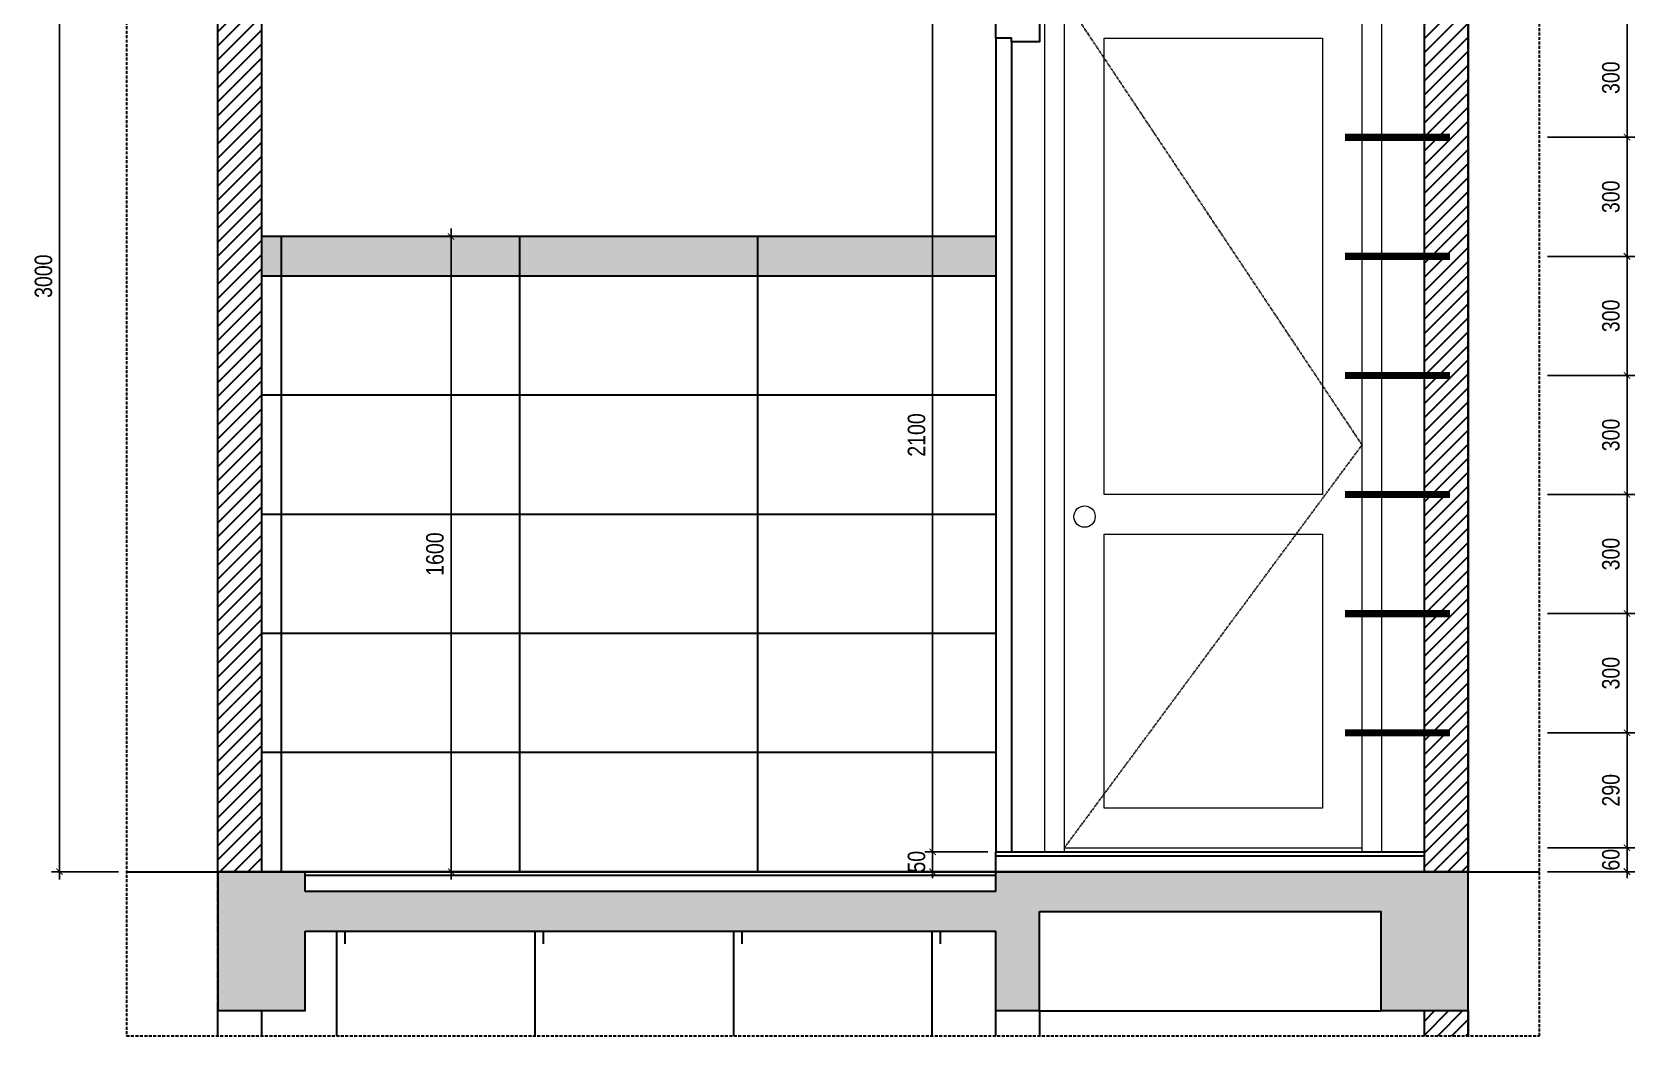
# Model space of a CAD drawing. Header units: millimetres. Extents: x -82962 to 19744, y -138000 to 4535.
# Drawn here: x -2058 to 1980, y -128801 to -126273 of the extents above; entities that cross this region are included whole.
import ezdxf

# ---------------------------------------------------------------- set-up
doc = ezdxf.new("R2010")
doc.units = ezdxf.units.MM
doc.header["$LTSCALE"] = 1000
doc.header["$MEASUREMENT"] = 0
doc.header["$PDMODE"] = 3
doc.linetypes.add('CENTER2', pattern=[1.125, 0.75, -0.125, 0.125, -0.125])
doc.linetypes.add('HIDDEN', pattern=[0.375, 0.25, -0.125])
doc.layers.get('0').update_dxf_attribs({"lineweight": 30})
doc.layers.get('DEFPOINTS').update_dxf_attribs({"color": 4, "lineweight": 30})
doc.layers.add('CCA - DOOR', color=34, linetype='Continuous', lineweight=20)
doc.layers.add('THAY', color=4, linetype='Continuous', lineweight=30)
doc.layers.add('net-vatlieu', color=250, linetype='Continuous')
doc.styles.add('dim', font='arial.ttf', dxfattribs={"width": 0.8})
doc.dimstyles.new('1-100-100', dxfattribs={"dimscale": 0, "dimtxt": 2.2, "dimasz": 0.8, "dimexe": 1, "dimexo": 1, "dimgap": 0.9, "dimtad": 1, "dimdec": 0, "dimzin": 0, "dimdsep": 46, "dimtxsty": 'dim', "dimblk1": 'ARCHTICK', "dimblk2": 'ARCHTICK', "dimsah": 1, "dimcen": 1, "dimdle": 1, "dimclrd": 256, "dimclre": 256, "dimclrt": 1, "dimadec": 0, "dimazin": 0, "dimtfac": 0.0001, "dimtdec": 0, "dimtix": 1, "dimtmove": 2, "dimatfit": 3, "dimldrblk": 'DOT', "dimfxl": 100, "dimtolj": 1, "dimtzin": 0, "dimarcsym": 0})

# ---------------------------------------------------------------- blocks, each defined once
blk = doc.blocks.new('DTP')
at = {"layer": 'CCA - DOOR', "ltscale": 0.2}
blk.add_line((-154206.6, -128371.1), (-153456.6, -128371.1), dxfattribs=at)
for points in [[(-153406.6, -126181.1), (-154256.6, -126181.1), (-154256.6, -128381.1), (-153406.6, -128381.1)], [(-153456.6, -126231.1), (-154206.6, -126231.1), (-154206.6, -128381.1), (-153456.6, -128381.1)], [(-154106.6, -126331.1), (-153556.6, -126331.1), (-153556.6, -127481.1), (-154106.6, -127481.1)], [(-154106.6, -127581.1), (-153556.6, -127581.1), (-153556.6, -128271.1), (-154106.6, -128271.1)]]:
    blk.add_lwpolyline(points, close=True, dxfattribs=at)
blk.add_circle((-154155.7, -127536.5), 26.9, dxfattribs=at)
at = {"layer": 'net-vatlieu', "linetype": 'HIDDEN', "ltscale": 0.01}
blk.add_lwpolyline([(-154206.6, -126231.1), (-153456.6, -127356.1), (-154206.6, -128371.1)], dxfattribs=at)
blk = doc.blocks.new('_ARCHTICK')
at = {"color": 0, "linetype": 'ByBlock', "const_width": 0.15}
blk.add_lwpolyline([(-0.5, -0.5), (0.5, 0.5)], dxfattribs=at)
blk = doc.blocks.new('*D1150')
at = {"layer": 'DEFPOINTS', "color": 0, "ltscale": 0.2, "transparency": 16777216}
for p in [(210.6, -128337.7), (369.6, -128337.7), (369.6, -128387.7)]:
    blk.add_point(p, dxfattribs=at)
at = {"layer": 'THAY', "lineweight": -2, "ltscale": 0.2, "transparency": 16777216}
for p, q in [((210.6, -128337.7), (210.6, -128321.7)), ((349.6, -128337.7), (190.6, -128337.7)), ((210.6, -128387.7), (210.6, -128337.7)), ((349.6, -128387.7), (190.6, -128387.7)), ((210.6, -128387.7), (210.6, -128403.7))]:
    blk.add_line(p, q, dxfattribs=at)
at = {"layer": 'THAY', "lineweight": -2, "ltscale": 0.2, "transparency": 16777216, "xscale": 16.00000000000009, "yscale": 16.00000000000009, "zscale": 16.00000000000009}
for p, rotation in [((210.6, -128337.7), 270), ((210.6, -128387.7), 90)]:
    blk.add_blockref('_ARCHTICK', p, dxfattribs=dict(at, rotation=rotation))
at = {"layer": 'THAY', "color": 1, "ltscale": 0.2, "transparency": 16777216, "insert": (170.1, -128362.7), "char_height": 44, "attachment_point": 5, "rotation": 90, "style": 'dim'}
blk.add_mtext('\\A1;50', dxfattribs=at)
blk = doc.blocks.new('_DOT')
at = {"color": 0, "linetype": 'ByBlock', "ltscale": 10}
blk.add_line((-0.5, 0), (-1, 0), dxfattribs=at)
at = {"color": 0, "linetype": 'ByBlock', "ltscale": 10, "const_width": 0.5}
blk.add_lwpolyline([(-0.25, 0, 1), (0.25, 0, 1)], format="xyb", close=True, dxfattribs=at)
blk = doc.blocks.new('*D1151')
at = {"layer": 'DEFPOINTS', "color": 0, "ltscale": 0.2, "transparency": 16777216}
for p in [(210.6, -126237.7), (369.6, -126237.7), (369.6, -128337.7)]:
    blk.add_point(p, dxfattribs=at)
at = {"layer": 'THAY', "lineweight": -2, "ltscale": 0.2, "transparency": 16777216}
for p, q in [((210.6, -128357.7), (210.6, -126217.7)), ((349.6, -126237.7), (190.6, -126237.7)), ((349.6, -128337.7), (190.6, -128337.7))]:
    blk.add_line(p, q, dxfattribs=at)
at = {"layer": 'THAY', "lineweight": -2, "ltscale": 0.2, "transparency": 16777216, "xscale": 16.00000000000009, "yscale": 16.00000000000009, "zscale": 16.00000000000009}
for p, rotation in [((210.6, -126237.7), 90), ((210.6, -128337.7), 270)]:
    blk.add_blockref('_ARCHTICK', p, dxfattribs=dict(at, rotation=rotation))
at = {"layer": 'THAY', "color": 1, "ltscale": 0.2, "transparency": 16777216, "insert": (170.1, -127287.7), "char_height": 44, "attachment_point": 5, "rotation": 90, "style": 'dim'}
blk.add_mtext('\\A1;2100', dxfattribs=at)
blk = doc.blocks.new('*D1158')
at = {"layer": 'DEFPOINTS', "color": 0, "ltscale": 0.2, "transparency": 16777216}
for p in [(1739.8, -126237.7), (1739.8, -126537.7), (1959.9, -126537.7)]:
    blk.add_point(p, dxfattribs=at)
at = {"layer": 'THAY', "lineweight": -2, "ltscale": 0.2, "transparency": 16777216}
for p, q in [((1959.9, -126217.7), (1959.9, -126557.7)), ((1759.8, -126237.7), (1979.9, -126237.7)), ((1759.8, -126537.7), (1979.9, -126537.7))]:
    blk.add_line(p, q, dxfattribs=at)
at = {"layer": 'THAY', "lineweight": -2, "ltscale": 0.2, "transparency": 16777216, "xscale": 16.00000000000009, "yscale": 16.00000000000009, "zscale": 16.00000000000009}
for p, rotation in [((1959.9, -126237.7), 90), ((1959.9, -126537.7), 270)]:
    blk.add_blockref('_ARCHTICK', p, dxfattribs=dict(at, rotation=rotation))
at = {"layer": 'THAY', "color": 1, "ltscale": 0.2, "transparency": 16777216, "insert": (1919.4, -126387.7), "char_height": 44, "attachment_point": 5, "rotation": 90, "style": 'dim'}
blk.add_mtext('\\A1;300', dxfattribs=at)
blk = doc.blocks.new('*D1159')
at = {"layer": 'DEFPOINTS', "color": 0, "ltscale": 0.2, "transparency": 16777216}
for p in [(1739.8, -126537.7), (1739.8, -126837.7), (1959.9, -126837.7)]:
    blk.add_point(p, dxfattribs=at)
at = {"layer": 'THAY', "lineweight": -2, "ltscale": 0.2, "transparency": 16777216}
for p, q in [((1759.8, -126537.7), (1979.9, -126537.7)), ((1959.9, -126517.7), (1959.9, -126857.7)), ((1759.8, -126837.7), (1979.9, -126837.7))]:
    blk.add_line(p, q, dxfattribs=at)
at = {"layer": 'THAY', "lineweight": -2, "ltscale": 0.2, "transparency": 16777216, "xscale": 16.00000000000009, "yscale": 16.00000000000009, "zscale": 16.00000000000009}
for p, rotation in [((1959.9, -126537.7), 90), ((1959.9, -126837.7), 270)]:
    blk.add_blockref('_ARCHTICK', p, dxfattribs=dict(at, rotation=rotation))
at = {"layer": 'THAY', "color": 1, "ltscale": 0.2, "transparency": 16777216, "insert": (1919.4, -126687.7), "char_height": 44, "attachment_point": 5, "rotation": 90, "style": 'dim'}
blk.add_mtext('\\A1;300', dxfattribs=at)
blk = doc.blocks.new('*D1160')
at = {"layer": 'DEFPOINTS', "color": 0, "ltscale": 0.2, "transparency": 16777216}
for p in [(1739.8, -126837.7), (1739.8, -127137.7), (1959.9, -127137.7)]:
    blk.add_point(p, dxfattribs=at)
at = {"layer": 'THAY', "lineweight": -2, "ltscale": 0.2, "transparency": 16777216}
for p, q in [((1759.8, -126837.7), (1979.9, -126837.7)), ((1959.9, -126817.7), (1959.9, -127157.7)), ((1759.8, -127137.7), (1979.9, -127137.7))]:
    blk.add_line(p, q, dxfattribs=at)
at = {"layer": 'THAY', "lineweight": -2, "ltscale": 0.2, "transparency": 16777216, "xscale": 16.00000000000009, "yscale": 16.00000000000009, "zscale": 16.00000000000009}
for p, rotation in [((1959.9, -126837.7), 90), ((1959.9, -127137.7), 270)]:
    blk.add_blockref('_ARCHTICK', p, dxfattribs=dict(at, rotation=rotation))
at = {"layer": 'THAY', "color": 1, "ltscale": 0.2, "transparency": 16777216, "insert": (1919.4, -126987.7), "char_height": 44, "attachment_point": 5, "rotation": 90, "style": 'dim'}
blk.add_mtext('\\A1;300', dxfattribs=at)
blk = doc.blocks.new('*D1161')
at = {"layer": 'DEFPOINTS', "color": 0, "ltscale": 0.2, "transparency": 16777216}
for p in [(1739.8, -127137.7), (1739.8, -127437.7), (1959.9, -127437.7)]:
    blk.add_point(p, dxfattribs=at)
at = {"layer": 'THAY', "lineweight": -2, "ltscale": 0.2, "transparency": 16777216}
for p, q in [((1959.9, -127117.7), (1959.9, -127457.7)), ((1759.8, -127137.7), (1979.9, -127137.7)), ((1759.8, -127437.7), (1979.9, -127437.7))]:
    blk.add_line(p, q, dxfattribs=at)
at = {"layer": 'THAY', "lineweight": -2, "ltscale": 0.2, "transparency": 16777216, "xscale": 16.00000000000009, "yscale": 16.00000000000009, "zscale": 16.00000000000009}
for p, rotation in [((1959.9, -127137.7), 90), ((1959.9, -127437.7), 270)]:
    blk.add_blockref('_ARCHTICK', p, dxfattribs=dict(at, rotation=rotation))
at = {"layer": 'THAY', "color": 1, "ltscale": 0.2, "transparency": 16777216, "insert": (1919.4, -127287.7), "char_height": 44, "attachment_point": 5, "rotation": 90, "style": 'dim'}
blk.add_mtext('\\A1;300', dxfattribs=at)
blk = doc.blocks.new('*D1162')
at = {"layer": 'DEFPOINTS', "color": 0, "ltscale": 0.2, "transparency": 16777216}
for p in [(1739.8, -127437.7), (1739.8, -127737.7), (1959.9, -127737.7)]:
    blk.add_point(p, dxfattribs=at)
at = {"layer": 'THAY', "lineweight": -2, "ltscale": 0.2, "transparency": 16777216}
for p, q in [((1759.8, -127437.7), (1979.9, -127437.7)), ((1959.9, -127417.7), (1959.9, -127757.7)), ((1759.8, -127737.7), (1979.9, -127737.7))]:
    blk.add_line(p, q, dxfattribs=at)
at = {"layer": 'THAY', "lineweight": -2, "ltscale": 0.2, "transparency": 16777216, "xscale": 16.00000000000009, "yscale": 16.00000000000009, "zscale": 16.00000000000009}
for p, rotation in [((1959.9, -127437.7), 90), ((1959.9, -127737.7), 270)]:
    blk.add_blockref('_ARCHTICK', p, dxfattribs=dict(at, rotation=rotation))
at = {"layer": 'THAY', "color": 1, "ltscale": 0.2, "transparency": 16777216, "insert": (1919.4, -127587.7), "char_height": 44, "attachment_point": 5, "rotation": 90, "style": 'dim'}
blk.add_mtext('\\A1;300', dxfattribs=at)
blk = doc.blocks.new('*D1163')
at = {"layer": 'DEFPOINTS', "color": 0, "ltscale": 0.2, "transparency": 16777216}
for p in [(1739.8, -127737.7), (1739.8, -128037.7), (1959.9, -128037.7)]:
    blk.add_point(p, dxfattribs=at)
at = {"layer": 'THAY', "lineweight": -2, "ltscale": 0.2, "transparency": 16777216}
for p, q in [((1959.9, -127717.7), (1959.9, -128057.7)), ((1759.8, -127737.7), (1979.9, -127737.7)), ((1759.8, -128037.7), (1979.9, -128037.7))]:
    blk.add_line(p, q, dxfattribs=at)
at = {"layer": 'THAY', "lineweight": -2, "ltscale": 0.2, "transparency": 16777216, "xscale": 16.00000000000009, "yscale": 16.00000000000009, "zscale": 16.00000000000009}
for p, rotation in [((1959.9, -127737.7), 90), ((1959.9, -128037.7), 270)]:
    blk.add_blockref('_ARCHTICK', p, dxfattribs=dict(at, rotation=rotation))
at = {"layer": 'THAY', "color": 1, "ltscale": 0.2, "transparency": 16777216, "insert": (1919.4, -127887.7), "char_height": 44, "attachment_point": 5, "rotation": 90, "style": 'dim'}
blk.add_mtext('\\A1;300', dxfattribs=at)
blk = doc.blocks.new('*D1164')
at = {"layer": 'DEFPOINTS', "color": 0, "ltscale": 0.2, "transparency": 16777216}
for p in [(1739.8, -128037.7), (1739.8, -128327.7), (1959.9, -128327.7)]:
    blk.add_point(p, dxfattribs=at)
at = {"layer": 'THAY', "lineweight": -2, "ltscale": 0.2, "transparency": 16777216}
for p, q in [((1759.8, -128037.7), (1979.9, -128037.7)), ((1959.9, -128017.7), (1959.9, -128347.7)), ((1759.8, -128327.7), (1979.9, -128327.7))]:
    blk.add_line(p, q, dxfattribs=at)
at = {"layer": 'THAY', "lineweight": -2, "ltscale": 0.2, "transparency": 16777216, "xscale": 16.00000000000009, "yscale": 16.00000000000009, "zscale": 16.00000000000009}
for p, rotation in [((1959.9, -128037.7), 90), ((1959.9, -128327.7), 270)]:
    blk.add_blockref('_ARCHTICK', p, dxfattribs=dict(at, rotation=rotation))
at = {"layer": 'THAY', "color": 1, "ltscale": 0.2, "transparency": 16777216, "insert": (1919.4, -128182.7), "char_height": 44, "attachment_point": 5, "rotation": 90, "style": 'dim'}
blk.add_mtext('\\A1;290', dxfattribs=at)
blk = doc.blocks.new('*D1165')
at = {"layer": 'DEFPOINTS', "color": 0, "ltscale": 0.2, "transparency": 16777216}
for p in [(1739.8, -128327.7), (1739.8, -128387.7), (1959.9, -128387.7)]:
    blk.add_point(p, dxfattribs=at)
at = {"layer": 'THAY', "lineweight": -2, "ltscale": 0.2, "transparency": 16777216}
for p, q in [((1759.8, -128327.7), (1979.9, -128327.7)), ((1959.9, -128327.7), (1959.9, -128311.7)), ((1959.9, -128327.7), (1959.9, -128387.7)), ((1759.8, -128387.7), (1979.9, -128387.7)), ((1959.9, -128387.7), (1959.9, -128403.7))]:
    blk.add_line(p, q, dxfattribs=at)
at = {"layer": 'THAY', "lineweight": -2, "ltscale": 0.2, "transparency": 16777216, "xscale": 16.00000000000009, "yscale": 16.00000000000009, "zscale": 16.00000000000009}
for p, rotation in [((1959.9, -128327.7), 270), ((1959.9, -128387.7), 90)]:
    blk.add_blockref('_ARCHTICK', p, dxfattribs=dict(at, rotation=rotation))
at = {"layer": 'THAY', "color": 1, "ltscale": 0.2, "transparency": 16777216, "insert": (1919.4, -128357.7), "char_height": 44, "attachment_point": 5, "rotation": 90, "style": 'dim'}
blk.add_mtext('\\A1;60', dxfattribs=at)
blk = doc.blocks.new('*D1167')
at = {"layer": 'DEFPOINTS', "color": 0, "ltscale": 0.2, "transparency": 16777216}
for p in [(-1820.4, -125387.7), (-1988.9, -128387.7), (-1820.4, -128387.7)]:
    blk.add_point(p, dxfattribs=at)
at = {"layer": 'THAY', "lineweight": -2, "ltscale": 0.2, "transparency": 16777216}
for p, q in [((-1988.9, -125367.7), (-1988.9, -128407.7)), ((-1840.4, -125387.7), (-2008.9, -125387.7)), ((-1840.4, -128387.7), (-2008.9, -128387.7))]:
    blk.add_line(p, q, dxfattribs=at)
at = {"layer": 'THAY', "lineweight": -2, "ltscale": 0.2, "transparency": 16777216, "xscale": 16.00000000000009, "yscale": 16.00000000000009, "zscale": 16.00000000000009}
for p, rotation in [((-1988.9, -125387.7), 90), ((-1988.9, -128387.7), 270)]:
    blk.add_blockref('_ARCHTICK', p, dxfattribs=dict(at, rotation=rotation))
at = {"layer": 'THAY', "color": 1, "ltscale": 0.2, "transparency": 16777216, "insert": (-2029.4, -126887.7), "char_height": 44, "attachment_point": 5, "rotation": 90, "style": 'dim'}
blk.add_mtext('\\A1;3000', dxfattribs=at)
blk = doc.blocks.new('*D1168')
at = {"layer": 'DEFPOINTS', "color": 0, "ltscale": 0.2, "transparency": 16777216}
for p in [(-1177.4, -126787.7), (-1002.7, -126787.7), (-1177.4, -128387.7)]:
    blk.add_point(p, dxfattribs=at)
at = {"layer": 'THAY', "lineweight": -2, "ltscale": 0.2, "transparency": 16777216}
for p, q in [((-1157.4, -126787.7), (-982.7, -126787.7)), ((-1002.7, -128407.7), (-1002.7, -126767.7)), ((-1157.4, -128387.7), (-982.7, -128387.7))]:
    blk.add_line(p, q, dxfattribs=at)
at = {"layer": 'THAY', "lineweight": -2, "ltscale": 0.2, "transparency": 16777216, "xscale": 16.00000000000009, "yscale": 16.00000000000009, "zscale": 16.00000000000009}
for p, rotation in [((-1002.7, -126787.7), 90), ((-1002.7, -128387.7), 270)]:
    blk.add_blockref('_ARCHTICK', p, dxfattribs=dict(at, rotation=rotation))
at = {"layer": 'THAY', "color": 1, "ltscale": 0.2, "transparency": 16777216, "insert": (-1043.2, -127587.7), "char_height": 44, "attachment_point": 5, "rotation": 90, "style": 'dim'}
blk.add_mtext('\\A1;1600', dxfattribs=at)

msp = doc.modelspace()

# ---------------------------------------------------------------- hatches: boundary and pattern name
at = {"layer": 'THAY', "ltscale": 0.2}
h = msp.add_hatch(dxfattribs=at)
h.set_pattern_fill('ANSI31', color=256, scale=200, style=0)
h.set_pattern_definition([(45, (445.718, -125826.64), (-17.67767, 17.67767), [])])
h.paths.add_polyline_path([(479.58273, -125487.73937), (369.58273, -125487.73937), (369.58273, -126137.73937), (479.58273, -126137.73937)])
h.paths.add_polyline_path([(-1480.41727, -125137.73937), (-1480.41727, -124837.73937), (-1590.41727, -124837.73937), (-1590.41727, -125387.73937), (-1480.41727, -125387.73937)])
h.paths.add_polyline_path([(-1480.41727, -125737.73937), (-1590.41727, -125737.73937), (-1590.41727, -128387.73937), (-1480.41727, -128387.73937)])
h = msp.add_hatch(dxfattribs=at)
h.set_pattern_fill('ANSI31', color=256, scale=200, style=0)
h.paths.add_polyline_path([(1559.58273, -124837.73937), (1449.58273, -124837.73937), (1449.58273, -125137.73937), (1449.58273, -125387.73937), (1559.58273, -125387.73937)])
h.paths.add_polyline_path([(1559.58273, -125737.73937), (1449.58273, -125737.73937), (1449.58273, -128387.73937), (1559.58273, -128387.73937)])
h.paths.add_polyline_path([(1006.38793, -127510.23937), (1006.38793, -127065.23937), (781.38793, -127065.23937), (781.38793, -127510.23937)], flags=9)
h = msp.add_hatch(dxfattribs=at)
h.set_pattern_fill('AR-SAND', color=256, scale=20, style=0)
h.set_pattern_definition([(37.5, (1e-13, -300), (-1.259867, 38.536475), [0, -30.4, 0, -34, 0, -32.5]), (7.5, (1e-13, -300), (35.395534, 56.442921), [0, -16.4, 0, -27.4, 0, -10.5]), (327.5, (-24.6, -300), (62.282837, 0.113181), [0, -10, 0, -36, 0, -47]), (317.5, (-24.6, -300), (60.122532, 17.553511), [0, -5, 0, -23.6, 0, -27])])
h.paths.add_polyline_path([(369.58273, -126787.73937), (-1480.41727, -126787.73937), (-1480.41727, -126887.73937), (369.58273, -126887.73937)])
at = {"layer": 'THAY', "linetype": 'Continuous'}
msp.add_hatch(color=256, dxfattribs=at).paths.add_polyline_path([(1339.58273, -128737.73937), (1559.58273, -128737.73937), (1559.58273, -128387.73937), (1449.58273, -128387.73937), (369.58273, -128387.73937), (369.58273, -128437.73937), (-1370.41727, -128437.73937), (-1370.41727, -128387.73937), (-1590.41727, -128387.73937), (-1590.41727, -128737.73937), (-1370.41727, -128737.73937), (-1370.41727, -128537.73937), (369.58273, -128537.73937), (369.58273, -128737.73937), (479.58273, -128737.73937), (479.58273, -128487.73937), (1339.58273, -128487.73937)])
at = {"layer": 'THAY', "ltscale": 0.2}
h = msp.add_hatch(dxfattribs=at)
h.set_pattern_fill('ANSI31', color=256, scale=200, style=0)
h.paths.add_polyline_path([(1449.58273, -128737.73937), (1449.58273, -128801.48198), (1559.58273, -128801.48198), (1559.58273, -128737.73937)])

# ---------------------------------------------------------------- linework, layer by layer
at = {"layer": 'THAY', "linetype": 'CENTER2', "ltscale": 0.01}
for p, q in [((-1590.41727, -128801.48198), (-1590.41727, -124728.19281)), ((1559.58273, -128801.48198), (1559.58273, -124728.19281))]:
    msp.add_line(p, q, dxfattribs=at)
at = {"layer": 'THAY', "ltscale": 0.2}
for p, q in [((369.58273, -126287.73937), (369.58273, -128337.73937)), ((409.58273, -126297.73937), (409.58273, -128337.73937)), ((-1430.41727, -126787.73937), (-1430.41727, -128387.73937)), ((-830.41727, -126787.73937), (-830.41727, -128387.73937)), ((-230.41727, -126787.73937), (-230.41727, -128387.73937)), ((369.58273, -128437.73937), (369.58273, -128387.73937)), ((369.58273, -128437.73937), (369.58273, -128387.73937)), ((479.58273, -128737.73937), (479.58273, -128487.73937)), ((369.58273, -128737.73937), (369.58273, -128537.73937)), ((369.58273, -128737.73937), (479.58273, -128737.73937))]:
    msp.add_line(p, q, dxfattribs=at)
at = {"layer": 'THAY'}
msp.add_line((479.58273, -128738.63934), (1339.58273, -128738.63934), dxfattribs=at)
at = {"layer": 'THAY', "linetype": 'HIDDEN', "ltscale": 0.03}
msp.add_lwpolyline([(1739.79605, -124728.19281), (-1820.36262, -124728.19281), (-1820.36262, -128801.48198), (1739.79605, -128801.48198)], close=True, dxfattribs=at)
at = {"layer": 'THAY', "linetype": 'Continuous'}
for points in [[(-1480.41727, -128387.73937), (-1590.41727, -128387.73937), (-1590.41727, -125737.73937), (-1480.41727, -125737.73937)], [(1559.58273, -128387.73937), (1449.58273, -128387.73937), (1449.58273, -125737.73937), (1559.58273, -125737.73937)]]:
    msp.add_lwpolyline(points, close=True, dxfattribs=at)
at = {"layer": 'THAY', "linetype": 'ByBlock'}
msp.add_lwpolyline([(479.58273, -126237.73937), (479.58273, -126297.73937), (409.58273, -126297.73937), (409.58273, -126287.73937), (369.58273, -126287.73937), (369.58273, -126237.73937)], close=True, dxfattribs=at)
at = {"layer": 'THAY', "ltscale": 0.2}
for points, const_width in [([(1513.98241, -126537.73937), (1249.58273, -126537.73937)], 18), ([(1513.98241, -126837.73937), (1249.58273, -126837.73937)], 18), ([(1513.98241, -127137.73937), (1249.58273, -127137.73937)], 18), ([(1513.98241, -127437.73937), (1249.58273, -127437.73937)], 18), ([(1513.98241, -127737.73937), (1249.58273, -127737.73937)], 18), ([(1513.98241, -128037.73937), (1249.58273, -128037.73937)], 18), ([(-1312.68053, -128537.73937), (-1269.94761, -128537.73937), (-1269.94761, -128569.58809)], 5), ([(-812.68053, -128537.73937), (-769.94761, -128537.73937), (-769.94761, -128569.58809)], 5), ([(-312.68053, -128537.73937), (-269.94761, -128537.73937), (-269.94761, -128569.58809)], 5), ([(187.31947, -128537.73937), (230.05239, -128537.73937), (230.05239, -128569.58809)], 5)]:
    msp.add_lwpolyline(points, dxfattribs=dict(at, const_width=const_width))
for points in [[(369.58273, -126787.73937), (-1480.41727, -126787.73937)], [(369.58273, -126887.73937), (-1480.41727, -126887.73937)], [(369.58273, -127187.73937), (-1480.41727, -127187.73937)], [(369.58273, -127487.73937), (-1480.41727, -127487.73937)], [(369.58273, -127787.73937), (-1480.41727, -127787.73937)], [(369.58273, -128087.73937), (-1480.41727, -128087.73937)], [(-1590.41727, -128387.73937), (-1590.41727, -128737.73937), (-1370.41727, -128737.73937), (-1370.41727, -128537.73937)], [(-1370.41727, -128437.73937), (-1370.41727, -128387.73937), (-1590.41727, -128387.73937)], [(479.58273, -128487.73937), (1339.58273, -128487.73937), (1339.58273, -128737.73937), (1559.58273, -128737.73937), (1559.58273, -128387.73937), (369.58273, -128387.73937)], [(369.58273, -128437.73937), (-1370.41727, -128437.73937)], [(-1370.41727, -128537.73937), (369.58273, -128537.73937)], [(-1291.31407, -128537.73937), (-1291.31407, -128801.48198)], [(-791.31407, -128537.73937), (-791.31407, -128801.48198)], [(-291.31407, -128537.73937), (-291.31407, -128801.48198)], [(208.68593, -128537.73937), (208.68593, -128801.48198)]]:
    msp.add_lwpolyline(points, dxfattribs=at)
at = {"layer": 'THAY', "ltscale": 0.5}
for points in [[(369.58273, -128387.73937), (369.58273, -128337.73937), (1449.58273, -128337.73937)], [(369.58273, -128347.73937), (1449.58273, -128347.73937)], [(-1820.36262, -128387.73937), (1739.79605, -128387.73937)], [(369.58273, -128387.73937), (369.58273, -128387.73937), (-1370.41727, -128387.73937)], [(369.58273, -128397.73937), (-1370.41727, -128397.73937)], [(369.58273, -128437.73937), (-1370.41727, -128437.73937)]]:
    msp.add_lwpolyline(points, dxfattribs=at)
at = {"layer": 'THAY', "linetype": 'Continuous'}
for points in [[(-1590.41727, -128801.48198), (-1590.41727, -128737.73937), (-1480.41727, -128737.73937), (-1480.41727, -128801.48198)], [(369.58273, -128801.48198), (369.58273, -128737.73937), (479.58273, -128737.73937), (479.58273, -128801.48198)], [(1449.58273, -128801.48198), (1449.58273, -128737.73937), (1559.58273, -128737.73937), (1559.58273, -128801.48198)]]:
    msp.add_lwpolyline(points, dxfattribs=at)

# ---------------------------------------------------------------- block references
at = {"layer": 'THAY'}
msp.add_blockref('DTP', (154748.93988, 43.36829), dxfattribs=at)

# ---------------------------------------------------------------- dimensions: what is measured, and where the dimension line sits
at = {"layer": 'THAY', "ltscale": 0.2}
for base, p1, p2, picture, middle in [((-1988.93628, -128387.73937), (-1820.36262, -125387.73937), (-1820.36262, -128387.73937), '*D1167', (-2029.41649, -126887.73937)), ((210.55181, -126237.73937), (369.58273, -128337.73937), (369.58273, -126237.73937), '*D1151', (170.0866, -127287.73937)), ((1959.8921, -126537.73937), (1739.79605, -126237.73937), (1739.79605, -126537.73937), '*D1158', (1919.41189, -126387.73937)), ((1959.8921, -126837.73937), (1739.79605, -126537.73937), (1739.79605, -126837.73937), '*D1159', (1919.41189, -126687.73937)), ((-1002.68874, -126787.73937), (-1177.41752, -128387.73937), (-1177.41752, -126787.73937), '*D1168', (-1043.15395, -127587.73937)), ((1959.8921, -127137.73937), (1739.79605, -126837.73937), (1739.79605, -127137.73937), '*D1160', (1919.41189, -126987.73937)), ((1959.8921, -127437.73937), (1739.79605, -127137.73937), (1739.79605, -127437.73937), '*D1161', (1919.41189, -127287.73937)), ((1959.8921, -127737.73937), (1739.79605, -127437.73937), (1739.79605, -127737.73937), '*D1162', (1919.41189, -127587.73937)), ((1959.8921, -128037.73937), (1739.79605, -127737.73937), (1739.79605, -128037.73937), '*D1163', (1919.41189, -127887.73937)), ((1959.8921, -128327.73937), (1739.79605, -128037.73937), (1739.79605, -128327.73937), '*D1164', (1919.42689, -128182.73937)), ((210.55181, -128337.73937), (369.58273, -128387.73937), (369.58273, -128337.73937), '*D1150', (170.0866, -128362.73937)), ((1959.8921, -128387.73937), (1739.79605, -128327.73937), (1739.79605, -128387.73937), '*D1165', (1919.42689, -128357.73937))]:
    dim = msp.add_linear_dim(base=base, p1=p1, p2=p2, angle=90, dimstyle='1-100-100', override={"dimscale": 20}, dxfattribs=at)
    dim.commit()
    dim.dimension.update_dxf_attribs({"geometry": picture, "text_midpoint": middle})

doc.saveas('drawing.dxf')
